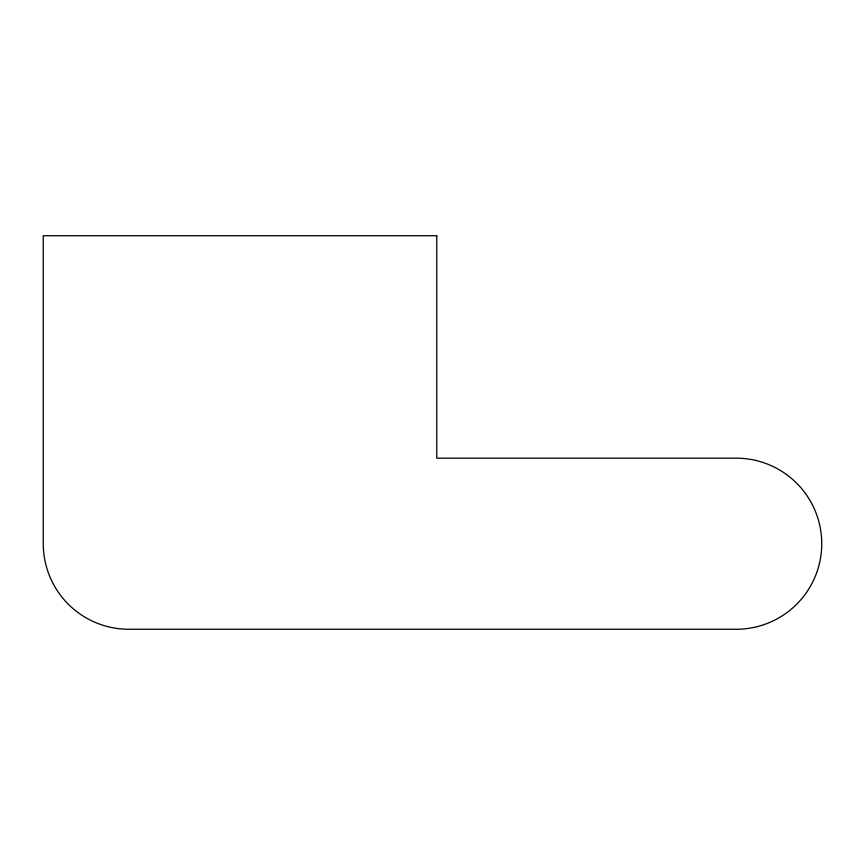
<?xml version="1.0" encoding="UTF-8"?>
<svg xmlns="http://www.w3.org/2000/svg" width="865" height="865" viewBox="0 0 865 865"><rect width="100%" height="100%" fill="white"/><g stroke="black" fill="none" stroke-linecap="round" stroke-linejoin="round"><path stroke-width="1.3" d="M436.782 235.734L43.25 235.734L43.25 543.717A85.549 85.549 0 0 0 128.799 629.266L736.202 629.266A85.549 85.549 0 0 0 821.75 543.717A85.549 85.549 0 0 0 736.202 458.169L436.782 458.169L436.782 235.734"/></g></svg>
